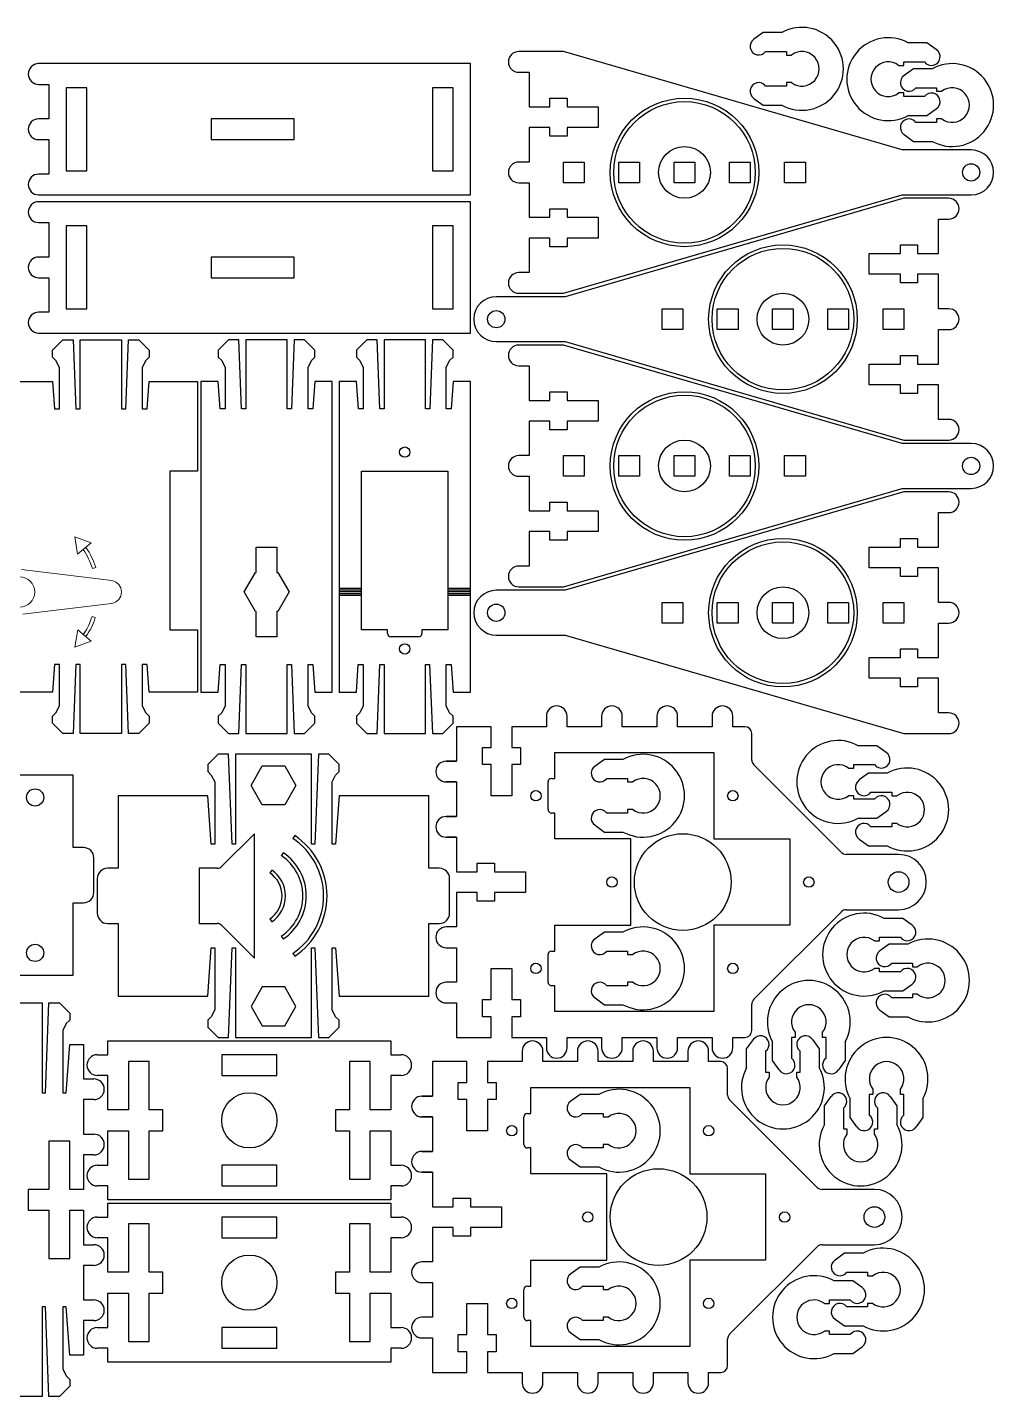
# Model space of a CAD drawing. Header units: millimetres. Extents: x 0 to 371, y 0 to 263.
# Drawn here: x 231.4 to 371.2, y 64.5 to 262.8 of the extents above; entities that cross this region are included whole.
import ezdxf

# ---------------------------------------------------------------- set-up
doc = ezdxf.new("R2010")
doc.units = ezdxf.units.MM
doc.header["$MEASUREMENT"] = 0
doc.layers.add('cut', color=1, linetype='Continuous', true_color=0xff0000)
doc.layers.add('etch', color=5, linetype='Continuous', true_color=0x0000ff)

msp = doc.modelspace()

# ---------------------------------------------------------------- linework, layer by layer
at = {"layer": 'cut'}
for p, q in [((337.9, 262), (336.55, 261.03)), ((340.6, 262), (337.9, 262)), ((361.6, 260.5), (358.9, 260.5)), ((362.95, 259.53), (361.6, 260.5)), ((304, 259.25), (302.5, 259.25)), ((338.25, 259.25), (341.25, 259.25)), ((341.25, 259.25), (341.25, 258.75)), ((341.25, 258.75), (342, 258.75)), ((358.25, 257.25), (358.25, 257.75)), ((358.25, 257.75), (361.25, 257.75)), ((234.5, 257.5), (233, 257.5)), ((295.5, 257.5), (234.5, 257.5)), ((295.5, 238.5), (295.5, 257.5)), ((302.5, 256.25), (304, 256.25)), ((304, 256.25), (304, 251.25)), ((357.5, 257.25), (358.25, 257.25)), ((359.65, 256.75), (358.3, 255.78)), ((362.35, 256.75), (359.65, 256.75)), ((233, 254.5), (234.5, 254.5)), ((234.5, 254.5), (234.5, 249.5)), ((240, 254), (237, 254)), ((237, 254), (237, 242)), ((240, 242), (240, 254)), ((293, 254), (290, 254)), ((290, 254), (290, 242)), ((293, 242), (293, 254)), ((341.25, 254.25), (338.25, 254.25)), ((342, 254.75), (341.25, 254.75)), ((341.25, 254.75), (341.25, 254.25)), ((360, 254), (363, 254)), ((363, 254), (363, 253.5)), ((307, 251.25), (307, 252.5)), ((307, 252.5), (309.5, 252.5)), ((309.5, 252.5), (309.5, 251.25)), ((336.55, 252.47), (337.9, 251.5)), ((358.25, 253.25), (357.5, 253.25)), ((358.25, 252.75), (358.25, 253.25)), ((361.25, 252.75), (358.25, 252.75)), ((363, 253.5), (363.75, 253.5)), ((304, 251.25), (307, 251.25)), ((309.5, 251.25), (314, 251.25)), ((314, 251.25), (314, 248.25)), ((337.9, 251.5), (340.6, 251.5)), ((358.9, 250), (361.6, 250)), ((361.6, 250), (362.95, 250.97)), ((234.5, 249.5), (233, 249.5)), ((258, 249.5), (258, 246.5)), ((270, 249.5), (258, 249.5)), ((270, 246.5), (270, 249.5)), ((307, 248.25), (304, 248.25)), ((304, 248.25), (304, 243.25)), ((307, 247), (307, 248.25)), ((314, 248.25), (309.5, 248.25)), ((309.5, 248.25), (309.5, 247)), ((363, 249), (360, 249)), ((363.75, 249.5), (363, 249.5)), ((363, 249.5), (363, 249)), ((233, 246.5), (234.5, 246.5)), ((234.5, 246.5), (234.5, 241.5)), ((258, 246.5), (270, 246.5)), ((309.5, 247), (307, 247)), ((358.3, 247.22), (359.65, 246.25)), ((359.65, 246.25), (362.35, 246.25)), ((237, 242), (240, 242)), ((290, 242), (293, 242)), ((304, 243.25), (302.5, 243.25)), ((234.5, 241.5), (233, 241.5)), ((302.5, 240.25), (304, 240.25)), ((304, 240.25), (304, 235.25)), ((233, 238.5), (234.5, 238.5)), ((234.5, 238.5), (295.5, 238.5)), ((364.75, 238), (363.25, 238)), ((234.5, 237.5), (233, 237.5)), ((295.5, 237.5), (234.5, 237.5)), ((295.5, 218.5), (295.5, 237.5)), ((307, 235.25), (307, 236.5)), ((307, 236.5), (309.5, 236.5)), ((309.5, 236.5), (309.5, 235.25)), ((233, 234.5), (234.5, 234.5)), ((234.5, 234.5), (234.5, 229.5)), ((240, 234), (237, 234)), ((237, 234), (237, 222)), ((240, 222), (240, 234)), ((293, 234), (290, 234)), ((290, 234), (290, 222)), ((293, 222), (293, 234)), ((304, 235.25), (307, 235.25)), ((309.5, 235.25), (314, 235.25)), ((314, 235.25), (314, 232.25)), ((363.25, 230), (363.25, 235)), ((363.25, 235), (364.75, 235)), ((307, 232.25), (304, 232.25)), ((304, 232.25), (304, 227.25)), ((307, 231), (307, 232.25)), ((314, 232.25), (309.5, 232.25)), ((309.5, 232.25), (309.5, 231)), ((309.5, 231), (307, 231)), ((353.25, 227), (353.25, 230)), ((353.25, 230), (357.75, 230)), ((357.75, 230), (357.75, 231.25)), ((357.75, 231.25), (360.25, 231.25)), ((360.25, 231.25), (360.25, 230)), ((360.25, 230), (363.25, 230)), ((234.5, 229.5), (233, 229.5)), ((270, 229.5), (258, 229.5)), ((258, 229.5), (258, 226.5)), ((270, 226.5), (270, 229.5)), ((233, 226.5), (234.5, 226.5)), ((234.5, 226.5), (234.5, 221.5)), ((258, 226.5), (270, 226.5)), ((304, 227.25), (302.5, 227.25)), ((357.75, 227), (353.25, 227)), ((357.75, 225.75), (357.75, 227)), ((363.25, 227), (360.25, 227)), ((360.25, 227), (360.25, 225.75)), ((363.25, 222), (363.25, 227)), ((302.5, 224.25), (304, 224.25)), ((360.25, 225.75), (357.75, 225.75)), ((234.5, 221.5), (233, 221.5)), ((237, 222), (240, 222)), ((290, 222), (293, 222)), ((364.75, 222), (363.25, 222)), ((233, 218.5), (234.5, 218.5)), ((234.5, 218.5), (295.5, 218.5)), ((363.25, 214), (363.25, 219)), ((363.25, 219), (364.75, 219)), ((235, 216), (236.5, 217.5)), ((236.5, 217.5), (238, 217.5)), ((238, 217.5), (238.38, 207.5)), ((239, 207.5), (239, 217.5)), ((239, 217.5), (245, 217.5)), ((245, 217.5), (245, 207.5)), ((245.61, 207.5), (246, 217.5)), ((246, 217.5), (247.5, 217.5)), ((247.5, 217.5), (249, 216)), ((260.5, 217.5), (259, 216)), ((262, 217.5), (260.5, 217.5)), ((262.39, 207.5), (262, 217.5)), ((269, 217.5), (263, 217.5)), ((263, 217.5), (263, 207.5)), ((269, 207.5), (269, 217.5)), ((270, 217.5), (269.62, 207.5)), ((271.5, 217.5), (270, 217.5)), ((273, 216), (271.5, 217.5)), ((280.5, 217.5), (279, 216)), ((282, 217.5), (280.5, 217.5)), ((282.39, 207.5), (282, 217.5)), ((289, 217.5), (283, 217.5)), ((283, 217.5), (283, 207.5)), ((289, 207.5), (289, 217.5)), ((290, 217.5), (289.62, 207.5)), ((291.5, 217.5), (290, 217.5)), ((293, 216), (291.5, 217.5)), ((304, 216.75), (302.5, 216.75)), ((235, 215), (235, 216)), ((235.5, 214.5), (235, 215)), ((236, 213.5), (235.5, 214.5)), ((248.5, 214.5), (248, 213.5)), ((249, 215), (248.5, 214.5)), ((249, 216), (249, 215)), ((259, 216), (259, 215)), ((259, 215), (259.5, 214.5)), ((259.5, 214.5), (260, 213.5)), ((272, 213.5), (272.5, 214.5)), ((272.5, 214.5), (273, 215)), ((273, 215), (273, 216)), ((279, 216), (279, 215)), ((279, 215), (279.5, 214.5)), ((279.5, 214.5), (280, 213.5)), ((292, 213.5), (292.5, 214.5)), ((292.5, 214.5), (293, 215)), ((293, 215), (293, 216)), ((357.75, 214), (357.75, 215.25)), ((357.75, 215.25), (360.25, 215.25)), ((360.25, 215.25), (360.25, 214)), ((236, 207.5), (236, 213.5)), ((248, 213.5), (248, 207.5)), ((260, 213.5), (260, 207.5)), ((272, 207.5), (272, 213.5)), ((280, 213.5), (280, 207.5)), ((292, 207.5), (292, 213.5)), ((302.5, 213.75), (304, 213.75)), ((304, 213.75), (304, 208.75)), ((353.25, 211), (353.25, 214)), ((353.25, 214), (357.75, 214)), ((360.25, 214), (363.25, 214)), ((223, 211.5), (232.5, 211.5)), ((232.5, 211.5), (233, 211.5)), ((233, 211.5), (235, 211.5)), ((235, 211.5), (235.28, 207.5)), ((248.71, 207.5), (249, 211.5)), ((249, 211.5), (251, 211.5)), ((251, 211.5), (251.5, 211.5)), ((251.5, 211.5), (254, 211.5)), ((257, 211.5), (256.5, 211.5)), ((256.5, 211.5), (256.5, 210.5)), ((256.5, 210.5), (256.5, 205.5)), ((259, 211.5), (257, 211.5)), ((259.29, 207.5), (259, 211.5)), ((273, 211.5), (272.72, 207.5)), ((275, 211.5), (273, 211.5)), ((275.5, 211.5), (275, 211.5)), ((275.5, 210.5), (275.5, 211.5)), ((275.5, 205.5), (275.5, 210.5)), ((277, 211.5), (276.5, 211.5)), ((276.5, 211.5), (276.5, 210.5)), ((276.5, 210.5), (276.5, 205.5)), ((279, 211.5), (277, 211.5)), ((279.29, 207.5), (279, 211.5)), ((293, 211.5), (292.72, 207.5)), ((295, 211.5), (293, 211.5)), ((295.5, 211.5), (295, 211.5)), ((295.5, 210.5), (295.5, 211.5)), ((295.5, 205.5), (295.5, 210.5)), ((357.75, 211), (353.25, 211)), ((357.75, 209.75), (357.75, 211)), ((363.25, 211), (360.25, 211)), ((360.25, 211), (360.25, 209.75)), ((363.25, 206), (363.25, 211)), ((304, 208.75), (307, 208.75)), ((307, 208.75), (307, 210)), ((307, 210), (309.5, 210)), ((309.5, 210), (309.5, 208.75)), ((309.5, 208.75), (314, 208.75)), ((314, 208.75), (314, 205.75)), ((360.25, 209.75), (357.75, 209.75)), ((235.28, 207.5), (236, 207.5)), ((238.38, 207.5), (239, 207.5)), ((245, 207.5), (245.61, 207.5)), ((248, 207.5), (248.71, 207.5)), ((260, 207.5), (259.29, 207.5)), ((263, 207.5), (262.39, 207.5)), ((269.62, 207.5), (269, 207.5)), ((272.72, 207.5), (272, 207.5)), ((280, 207.5), (279.29, 207.5)), ((283, 207.5), (282.39, 207.5)), ((289.62, 207.5), (289, 207.5)), ((292.72, 207.5), (292, 207.5)), ((256.5, 205.5), (256.5, 168.5)), ((275.5, 168.5), (275.5, 205.5)), ((276.5, 205.5), (276.5, 168.5)), ((295.5, 168.5), (295.5, 205.5)), ((307, 205.75), (304, 205.75)), ((304, 205.75), (304, 200.75)), ((307, 204.5), (307, 205.75)), ((309.5, 204.5), (307, 204.5)), ((314, 205.75), (309.5, 205.75)), ((309.5, 205.75), (309.5, 204.5)), ((364.75, 206), (363.25, 206)), ((363.25, 203), (364.75, 203)), ((304, 200.75), (302.5, 200.75)), ((279.75, 175.5), (279.75, 198.5)), ((279.75, 198.5), (292.25, 198.5)), ((292.25, 198.5), (292.25, 175.5)), ((302.5, 197.75), (304, 197.75)), ((304, 197.75), (304, 192.75)), ((364.75, 195.5), (363.25, 195.5)), ((304, 192.75), (307, 192.75)), ((307, 192.75), (307, 194)), ((307, 194), (309.5, 194)), ((309.5, 194), (309.5, 192.75)), ((309.5, 192.75), (314, 192.75)), ((314, 192.75), (314, 189.75)), ((363.25, 187.5), (363.25, 192.5)), ((363.25, 192.5), (364.75, 192.5)), ((307, 189.75), (304, 189.75)), ((304, 189.75), (304, 184.75)), ((307, 188.5), (307, 189.75)), ((309.5, 188.5), (307, 188.5)), ((314, 189.75), (309.5, 189.75)), ((309.5, 189.75), (309.5, 188.5)), ((357.75, 187.5), (357.75, 188.75)), ((357.75, 188.75), (360.25, 188.75)), ((360.25, 188.75), (360.25, 187.5)), ((264.5, 183.81), (264.5, 187.5)), ((264.5, 187.5), (267.5, 187.5)), ((267.5, 187.5), (267.5, 183.81)), ((353.25, 184.5), (353.25, 187.5)), ((353.25, 187.5), (357.75, 187.5)), ((360.25, 187.5), (363.25, 187.5)), ((304, 184.75), (302.5, 184.75)), ((357.75, 184.5), (353.25, 184.5)), ((357.75, 183.25), (357.75, 184.5)), ((363.25, 184.5), (360.25, 184.5)), ((360.25, 184.5), (360.25, 183.25)), ((363.25, 179.5), (363.25, 184.5)), ((262.75, 181), (264.38, 183.81)), ((264.38, 183.81), (264.5, 183.81)), ((267.5, 183.81), (267.62, 183.81)), ((267.62, 183.81), (269.25, 181)), ((360.25, 183.25), (357.75, 183.25)), ((264.38, 178.19), (262.75, 181)), ((269.25, 181), (267.62, 178.19)), ((302.5, 181.75), (304, 181.75)), ((364.75, 179.5), (363.25, 179.5)), ((264.5, 178.19), (264.38, 178.19)), ((264.5, 174.5), (264.5, 178.19)), ((267.62, 178.19), (267.5, 178.19)), ((267.5, 178.19), (267.5, 174.5)), ((363.25, 171.5), (363.25, 176.5)), ((363.25, 176.5), (364.75, 176.5)), ((252, 175.5), (256, 175.5)), ((256, 175.5), (256, 166.5)), ((267.5, 174.5), (264.5, 174.5)), ((283.5, 175.5), (279.75, 175.5)), ((283.5, 175), (283.5, 175.5)), ((288, 174.5), (284, 174.5)), ((288.5, 175.5), (288.5, 175)), ((292.25, 175.5), (288.5, 175.5)), ((357.75, 171.5), (357.75, 172.75)), ((357.75, 172.75), (360.25, 172.75)), ((360.25, 172.75), (360.25, 171.5)), ((235.28, 170.5), (235, 166.5)), ((236, 170.5), (235.28, 170.5)), ((236, 164.5), (236, 170.5)), ((238.38, 170.5), (238, 160.5)), ((239, 170.5), (238.38, 170.5)), ((239, 160.5), (239, 170.5)), ((245.61, 170.5), (245, 170.5)), ((245, 170.5), (245, 160.5)), ((246, 160.5), (245.61, 170.5)), ((248.71, 170.5), (248, 170.5)), ((248, 170.5), (248, 164.5)), ((249, 166.5), (248.71, 170.5)), ((259, 166.5), (259.28, 170.5)), ((259.28, 170.5), (260, 170.5)), ((260, 170.5), (260, 164.5)), ((262, 160.5), (262.38, 170.5)), ((262.38, 170.5), (263, 170.5)), ((263, 170.5), (263, 160.5)), ((269, 160.5), (269, 170.5)), ((269, 170.5), (269.61, 170.5)), ((269.61, 170.5), (270, 160.5)), ((272, 164.5), (272, 170.5)), ((272, 170.5), (272.71, 170.5)), ((272.71, 170.5), (273, 166.5)), ((279, 166.5), (279.28, 170.5)), ((279.28, 170.5), (280, 170.5)), ((280, 170.5), (280, 164.5)), ((282, 160.5), (282.38, 170.5)), ((282.38, 170.5), (283, 170.5)), ((283, 170.5), (283, 160.5)), ((289, 160.5), (289, 170.5)), ((289, 170.5), (289.61, 170.5)), ((289.61, 170.5), (290, 160.5)), ((292, 164.5), (292, 170.5)), ((292, 170.5), (292.71, 170.5)), ((292.71, 170.5), (293, 166.5)), ((353.25, 168.5), (353.25, 171.5)), ((353.25, 171.5), (357.75, 171.5)), ((360.25, 171.5), (363.25, 171.5)), ((256.5, 168.5), (256.5, 166.5)), ((275.5, 166.5), (275.5, 168.5)), ((276.5, 168.5), (276.5, 166.5)), ((295.5, 166.5), (295.5, 168.5)), ((357.75, 168.5), (353.25, 168.5)), ((357.75, 167.25), (357.75, 168.5)), ((360.25, 167.25), (357.75, 167.25)), ((363.25, 168.5), (360.25, 168.5)), ((360.25, 168.5), (360.25, 167.25)), ((363.25, 163.5), (363.25, 168.5)), ((232.5, 166.5), (223, 166.5)), ((233, 166.5), (232.5, 166.5)), ((235, 166.5), (233, 166.5)), ((251, 166.5), (249, 166.5)), ((251.5, 166.5), (251, 166.5)), ((254, 166.5), (251.5, 166.5)), ((256, 166.5), (254, 166.5)), ((256.5, 166.5), (257, 166.5)), ((257, 166.5), (259, 166.5)), ((273, 166.5), (275, 166.5)), ((275, 166.5), (275.5, 166.5)), ((276.5, 166.5), (277, 166.5)), ((277, 166.5), (279, 166.5)), ((293, 166.5), (295, 166.5)), ((295, 166.5), (295.5, 166.5)), ((235, 163), (235.5, 163.5)), ((235, 162), (235, 163)), ((235.5, 163.5), (236, 164.5)), ((248, 164.5), (248.5, 163.5)), ((248.5, 163.5), (249, 163)), ((249, 163), (249, 162)), ((259.5, 163.5), (259, 163)), ((259, 163), (259, 162)), ((260, 164.5), (259.5, 163.5)), ((272.5, 163.5), (272, 164.5)), ((273, 163), (272.5, 163.5)), ((273, 162), (273, 163)), ((279.5, 163.5), (279, 163)), ((279, 163), (279, 162)), ((280, 164.5), (279.5, 163.5)), ((292.5, 163.5), (292, 164.5)), ((293, 163), (292.5, 163.5)), ((293, 162), (293, 163)), ((306.5, 163), (306.5, 161.5)), ((309.5, 161.5), (309.5, 163)), ((314.5, 163), (314.5, 161.5)), ((317.5, 161.5), (317.5, 163)), ((322.5, 163), (322.5, 161.5)), ((325.5, 161.5), (325.5, 163)), ((330.5, 163), (330.5, 161.5)), ((333.5, 161.5), (333.5, 163)), ((364.75, 163.5), (363.25, 163.5)), ((236.5, 160.5), (235, 162)), ((249, 162), (247.5, 160.5)), ((259, 162), (260.5, 160.5)), ((271.5, 160.5), (273, 162)), ((279, 162), (280.5, 160.5)), ((291.5, 160.5), (293, 162)), ((298.5, 161.5), (293.5, 161.5)), ((293.5, 161.5), (293.5, 157.75)), ((298.5, 158.5), (298.5, 161.5)), ((306.5, 161.5), (301.5, 161.5)), ((301.5, 161.5), (301.5, 158.5)), ((314.5, 161.5), (309.5, 161.5)), ((322.5, 161.5), (317.5, 161.5)), ((330.5, 161.5), (325.5, 161.5)), ((335.25, 161.5), (333.5, 161.5)), ((238, 160.5), (236.5, 160.5)), ((245, 160.5), (239, 160.5)), ((247.5, 160.5), (246, 160.5)), ((260.5, 160.5), (262, 160.5)), ((263, 160.5), (269, 160.5)), ((270, 160.5), (271.5, 160.5)), ((280.5, 160.5), (282, 160.5)), ((283, 160.5), (289, 160.5)), ((290, 160.5), (291.5, 160.5)), ((336.25, 159.5), (336.25, 160.5)), ((336.25, 157.75), (336.25, 159.5)), ((354.35, 158.75), (351.65, 158.75)), ((355.7, 157.78), (354.35, 158.75)), ((363.25, 160.5), (364.75, 160.5)), ((259, 157.5), (257.5, 156)), ((260.5, 157.5), (259, 157.5)), ((261, 144.5), (260.5, 157.5)), ((272.5, 157.5), (261.5, 157.5)), ((261.5, 157.5), (261.5, 144.5)), ((272.5, 144.5), (272.5, 157.5)), ((273.5, 157.5), (273, 144.5)), ((275, 157.5), (273.5, 157.5)), ((276.5, 156), (275, 157.5)), ((293.5, 157.75), (293.5, 156.5)), ((297.25, 156), (297.25, 158.5)), ((297.25, 158.5), (298.5, 158.5)), ((301.5, 158.5), (302.75, 158.5)), ((302.75, 158.5), (302.75, 156)), ((307.75, 154), (307.75, 157.75)), ((307.75, 157.75), (330.75, 157.75)), ((314.9, 156.75), (313.55, 155.78)), ((317.6, 156.75), (314.9, 156.75)), ((330.75, 157.75), (330.75, 145.25)), ((336.25, 156.66), (336.25, 157.75)), ((257.5, 156), (257.5, 155)), ((257.5, 155), (258, 154.5)), ((263.75, 153), (265.38, 155.81)), ((265.38, 155.81), (268.62, 155.81)), ((268.62, 155.81), (270.25, 153)), ((276, 154.5), (276.5, 155)), ((276.5, 155), (276.5, 156)), ((293.5, 156.5), (292, 156.5)), ((292, 156.5), (293.5, 156.5)), ((293.5, 156.5), (292, 156.5)), ((292, 156.5), (293.5, 156.5)), ((293.5, 156.5), (292, 156.5)), ((298.5, 156), (297.25, 156)), ((298.5, 151.5), (298.5, 156)), ((302.75, 156), (301.5, 156)), ((301.5, 156), (301.5, 151.5)), ((349.21, 143.29), (336.54, 155.96)), ((350.25, 155.5), (351, 155.5)), ((351, 155.5), (351, 156)), ((351, 156), (354, 156)), ((353.15, 154.75), (351.8, 153.78)), ((355.85, 154.75), (353.15, 154.75)), ((238, 154.5), (228, 154.5)), ((238, 144), (238, 154.5)), ((258, 154.5), (258.5, 153.5)), ((258.5, 153.5), (258.5, 144.5)), ((265.38, 150.19), (263.75, 153)), ((270.25, 153), (268.62, 150.19)), ((275.5, 153.5), (276, 154.5)), ((275.5, 144.5), (275.5, 153.5)), ((292, 153.5), (293.5, 153.5)), ((293.5, 153.5), (292, 153.5)), ((292, 153.5), (293.5, 153.5)), ((293.5, 153.5), (292, 153.5)), ((292, 153.5), (293.5, 153.5)), ((293.5, 153.5), (293.5, 148.5)), ((306.75, 149.5), (306.75, 153.5)), ((307.25, 154), (307.75, 154)), ((315.25, 154), (318.25, 154)), ((318.25, 154), (318.25, 153.5)), ((318.25, 153.5), (319, 153.5)), ((255.5, 151.5), (244.5, 151.5)), ((244.5, 151.5), (244.5, 141)), ((257.5, 151.5), (255.5, 151.5)), ((258, 144.5), (257.5, 151.5)), ((276.5, 151.5), (276, 144.5)), ((278.5, 151.5), (276.5, 151.5)), ((289.5, 151.5), (278.5, 151.5)), ((289.5, 141), (289.5, 151.5)), ((301.5, 151.5), (298.5, 151.5)), ((351, 151.5), (350.25, 151.5)), ((351, 151), (351, 151.5)), ((354, 151), (351, 151)), ((353.5, 152), (356.5, 152)), ((356.5, 152), (356.5, 151.5)), ((356.5, 151.5), (357.25, 151.5)), ((268.62, 150.19), (265.38, 150.19)), ((307.75, 149), (307.25, 149)), ((307.75, 145.25), (307.75, 149)), ((318.25, 149), (315.25, 149)), ((319, 149.5), (318.25, 149.5)), ((318.25, 149.5), (318.25, 149)), ((354.35, 148.25), (355.7, 149.22)), ((293.5, 148.5), (292, 148.5)), ((292, 148.5), (293.5, 148.5)), ((293.5, 148.5), (292, 148.5)), ((292, 148.5), (293.5, 148.5)), ((293.5, 148.5), (292, 148.5)), ((313.55, 147.22), (314.9, 146.25)), ((351.65, 148.25), (354.35, 148.25)), ((356.5, 147), (353.5, 147)), ((357.25, 147.5), (356.5, 147.5)), ((356.5, 147.5), (356.5, 147)), ((292, 145.5), (293.5, 145.5)), ((293.5, 145.5), (292, 145.5)), ((292, 145.5), (293.5, 145.5)), ((293.5, 145.5), (293.5, 140.5)), ((318.75, 145.25), (307.75, 145.25)), ((314.9, 146.25), (317.6, 146.25)), ((318.75, 132.75), (318.75, 145.25)), ((330.75, 145.25), (336.25, 145.25)), ((336.25, 145.25), (341.75, 145.25)), ((341.75, 145.25), (341.75, 141)), ((351.8, 145.22), (353.15, 144.25)), ((239.5, 144), (238, 144)), ((258.5, 144.5), (258, 144.5)), ((261.5, 144.5), (261, 144.5)), ((273, 144.5), (272.5, 144.5)), ((276, 144.5), (275.5, 144.5)), ((357.5, 143), (349.91, 143)), ((353.15, 144.25), (355.85, 144.25)), ((241, 137.5), (241, 142.5)), ((244.5, 141), (243, 141)), ((291, 141), (289.5, 141)), ((296.5, 140.5), (296.5, 141.75)), ((296.5, 141.75), (299, 141.75)), ((299, 141.75), (299, 140.5)), ((341.75, 141), (341.75, 137)), ((241.5, 139.5), (241.5, 134.5)), ((292.5, 134.5), (292.5, 139.5)), ((293.5, 140.5), (296.5, 140.5)), ((299, 140.5), (303.5, 140.5)), ((303.5, 140.5), (303.5, 137.5)), ((296.5, 137.5), (293.5, 137.5)), ((293.5, 137.5), (293.5, 132.5)), ((296.5, 136.25), (296.5, 137.5)), ((303.5, 137.5), (299, 137.5)), ((299, 137.5), (299, 136.25)), ((341.75, 137), (341.75, 132.75)), ((238, 125.5), (238, 136)), ((238, 136), (239.5, 136)), ((299, 136.25), (296.5, 136.25)), ((349.91, 135), (357.5, 135)), ((243, 133), (244.5, 133)), ((244.5, 133), (244.5, 132)), ((289.5, 132), (289.5, 133)), ((289.5, 133), (291, 133)), ((336.54, 122.04), (349.21, 134.71)), ((358.1, 133.75), (355.4, 133.75)), ((359.45, 132.78), (358.1, 133.75)), ((244.5, 132), (244.5, 122.5)), ((289.5, 122.5), (289.5, 132)), ((293.5, 132.5), (292, 132.5)), ((307.75, 129), (307.75, 132.75)), ((307.75, 132.75), (318.75, 132.75)), ((314.9, 131.75), (313.55, 130.78)), ((317.6, 131.75), (314.9, 131.75)), ((336.25, 132.75), (330.75, 132.75)), ((330.75, 132.75), (330.75, 120.25)), ((341.75, 132.75), (336.25, 132.75)), ((354.75, 130.5), (354.75, 131)), ((354.75, 131), (357.75, 131)), ((257.5, 122.5), (258, 129.5)), ((258, 129.5), (258.5, 129.5)), ((258.5, 129.5), (258.5, 120.5)), ((260.5, 116.5), (261, 129.5)), ((261, 129.5), (261.5, 129.5)), ((261.5, 129.5), (261.5, 116.5)), ((272.5, 116.5), (272.5, 129.5)), ((272.5, 129.5), (273, 129.5)), ((273, 129.5), (273.5, 116.5)), ((275.5, 120.5), (275.5, 129.5)), ((275.5, 129.5), (276, 129.5)), ((276, 129.5), (276.5, 122.5)), ((292, 129.5), (293.5, 129.5)), ((293.5, 129.5), (293.5, 124.5)), ((307.25, 129), (307.75, 129)), ((315.25, 129), (318.25, 129)), ((318.25, 129), (318.25, 128.5)), ((354, 130.5), (354.75, 130.5)), ((356.15, 130), (354.8, 129.03)), ((358.85, 130), (356.15, 130)), ((306.75, 124.5), (306.75, 128.5)), ((318.25, 128.5), (319, 128.5)), ((356.5, 127.25), (359.5, 127.25)), ((359.5, 127.25), (359.5, 126.75)), ((228, 125.5), (238, 125.5)), ((298.5, 122), (298.5, 126.5)), ((298.5, 126.5), (301.5, 126.5)), ((301.5, 126.5), (301.5, 122)), ((354.75, 126.5), (354, 126.5)), ((354.75, 126), (354.75, 126.5)), ((357.75, 126), (354.75, 126)), ((359.5, 126.75), (360.25, 126.75)), ((265.38, 123.81), (263.75, 121)), ((268.62, 123.81), (265.38, 123.81)), ((270.25, 121), (268.62, 123.81)), ((293.5, 124.5), (292, 124.5)), ((307.75, 124), (307.25, 124)), ((307.75, 120.25), (307.75, 124)), ((318.25, 124), (315.25, 124)), ((319, 124.5), (318.25, 124.5)), ((318.25, 124.5), (318.25, 124)), ((355.4, 123.25), (358.1, 123.25)), ((358.1, 123.25), (359.45, 124.22)), ((222.5, 121.5), (233.5, 121.5)), ((233.5, 121.5), (233.5, 108.5)), ((234, 108.5), (234.5, 121.5)), ((234.5, 121.5), (236, 121.5)), ((236, 121.5), (237.5, 120)), ((244.5, 122.5), (255.5, 122.5)), ((255.5, 122.5), (257.5, 122.5)), ((263.75, 121), (265.38, 118.19)), ((268.62, 118.19), (270.25, 121)), ((276.5, 122.5), (278.5, 122.5)), ((278.5, 122.5), (289.5, 122.5)), ((292, 121.5), (293.5, 121.5)), ((293.5, 121.5), (293.5, 120.25)), ((297.25, 119.5), (297.25, 122)), ((297.25, 122), (298.5, 122)), ((301.5, 122), (302.75, 122)), ((302.75, 122), (302.75, 119.5)), ((313.55, 122.22), (314.9, 121.25)), ((314.9, 121.25), (317.6, 121.25)), ((336.25, 120.25), (336.25, 121.34)), ((359.5, 122.25), (356.5, 122.25)), ((360.25, 122.75), (359.5, 122.75)), ((359.5, 122.75), (359.5, 122.25)), ((237.5, 119), (237, 118.5)), ((237.5, 120), (237.5, 119)), ((258, 119.5), (257.5, 119)), ((257.5, 119), (257.5, 118)), ((258.5, 120.5), (258, 119.5)), ((276, 119.5), (275.5, 120.5)), ((276.5, 119), (276, 119.5)), ((276.5, 118), (276.5, 119)), ((293.5, 120.25), (293.5, 116.5)), ((298.5, 119.5), (297.25, 119.5)), ((298.5, 116.5), (298.5, 119.5)), ((302.75, 119.5), (301.5, 119.5)), ((301.5, 119.5), (301.5, 116.5)), ((330.75, 120.25), (307.75, 120.25)), ((336.25, 118.5), (336.25, 120.25)), ((354.8, 120.47), (356.15, 119.5)), ((356.15, 119.5), (358.85, 119.5)), ((237, 118.5), (236.5, 117.5)), ((236.5, 117.5), (236.5, 108.5)), ((257.5, 118), (259, 116.5)), ((265.38, 118.19), (268.62, 118.19)), ((275, 116.5), (276.5, 118)), ((336.25, 117.5), (336.25, 118.5)), ((342.5, 117.25), (342.5, 116.5)), ((346.5, 116.5), (346.5, 117.25)), ((237, 108.5), (237.5, 115.5)), ((237.5, 115.5), (239.5, 115.5)), ((239.5, 115.5), (239.5, 110.5)), ((243, 114), (243, 116)), ((243, 116), (284, 116)), ((259, 116.5), (260.5, 116.5)), ((261.5, 116.5), (272.5, 116.5)), ((273.5, 116.5), (275, 116.5)), ((284, 116), (284, 114)), ((293.5, 116.5), (298.5, 116.5)), ((301.5, 116.5), (306.5, 116.5)), ((306.5, 116.5), (306.5, 115)), ((309.5, 115), (309.5, 116.5)), ((309.5, 116.5), (314.5, 116.5)), ((314.5, 116.5), (314.5, 115)), ((317.5, 115), (317.5, 116.5)), ((317.5, 116.5), (322.5, 116.5)), ((322.5, 116.5), (322.5, 115)), ((325.5, 115), (325.5, 116.5)), ((325.5, 116.5), (330.5, 116.5)), ((330.5, 116.5), (330.5, 115)), ((333.5, 115), (333.5, 116.5)), ((333.5, 116.5), (335.25, 116.5)), ((335.5, 114.85), (336.47, 116.2)), ((339.25, 113.15), (339.25, 115.85)), ((342.5, 116.5), (342, 116.5)), ((342, 116.5), (342, 113.5)), ((345.03, 116.2), (346, 114.85)), ((347, 116.5), (346.5, 116.5)), ((347, 113.5), (347, 116.5)), ((349.75, 115.85), (349.75, 113.15)), ((241.5, 114), (243, 114)), ((267.5, 114), (259.5, 114)), ((259.5, 114), (259.5, 111)), ((267.5, 111), (267.5, 114)), ((284, 114), (285.5, 114)), ((303, 114.5), (303, 113)), ((306, 113), (306, 114.5)), ((311, 114.5), (311, 113)), ((314, 113), (314, 114.5)), ((319, 114.5), (319, 113)), ((322, 113), (322, 114.5)), ((327, 114.5), (327, 113)), ((330, 113), (330, 114.5)), ((335.5, 112.15), (335.5, 114.85)), ((338.25, 114.5), (338.25, 111.5)), ((340.22, 111.8), (339.25, 113.15)), ((343.25, 111.5), (343.25, 114.5)), ((346, 114.85), (346, 112.15)), ((349.75, 113.15), (348.78, 111.8)), ((249, 113), (246, 113)), ((246, 113), (246, 106)), ((249, 106), (249, 113)), ((281, 113), (278, 113)), ((278, 113), (278, 106)), ((281, 106), (281, 113)), ((295, 113), (290, 113)), ((290, 113), (290, 109.25)), ((295, 110), (295, 113)), ((303, 113), (298, 113)), ((298, 113), (298, 110)), ((311, 113), (306, 113)), ((319, 113), (314, 113)), ((327, 113), (322, 113)), ((331.75, 113), (330, 113)), ((332.75, 111), (332.75, 112)), ((338.25, 111.5), (338.75, 111.5)), ((338.75, 111.5), (338.75, 110.75)), ((342.75, 110.75), (342.75, 111.5)), ((342.75, 111.5), (343.25, 111.5)), ((239.5, 110.5), (241, 110.5)), ((243, 111), (241.5, 111)), ((243, 106), (243, 111)), ((259.5, 111), (267.5, 111)), ((285.5, 111), (284, 111)), ((284, 111), (284, 106)), ((290, 109.25), (290, 108)), ((293.75, 107.5), (293.75, 110)), ((293.75, 110), (295, 110)), ((298, 110), (299.25, 110)), ((299.25, 110), (299.25, 107.5)), ((304.25, 105.5), (304.25, 109.25)), ((304.25, 109.25), (327.25, 109.25)), ((327.25, 109.25), (327.25, 96.75)), ((332.75, 109.25), (332.75, 111)), ((332.75, 108.16), (332.75, 109.25)), ((233.5, 108.5), (234, 108.5)), ((236.5, 108.5), (237, 108.5)), ((241, 107.5), (239.5, 107.5)), ((239.5, 107.5), (239.5, 102.5)), ((290, 108), (288.5, 108)), ((288.5, 108), (290, 108)), ((290, 108), (288.5, 108)), ((288.5, 108), (290, 108)), ((290, 108), (288.5, 108)), ((295, 107.5), (293.75, 107.5)), ((295, 103), (295, 107.5)), ((299.25, 107.5), (298, 107.5)), ((298, 107.5), (298, 103)), ((311.4, 108.25), (310.05, 107.28)), ((314.1, 108.25), (311.4, 108.25)), ((345.71, 94.79), (333.04, 107.46)), ((346.75, 106.6), (347.72, 107.95)), ((350.5, 104.9), (350.5, 107.6)), ((353.75, 108.25), (353.25, 108.25)), ((353.25, 108.25), (353.25, 105.25)), ((353.75, 109), (353.75, 108.25)), ((356.28, 107.95), (357.25, 106.6)), ((357.75, 108.25), (357.75, 109)), ((358.25, 108.25), (357.75, 108.25)), ((358.25, 105.25), (358.25, 108.25)), ((361, 107.6), (361, 104.9)), ((246, 106), (243, 106)), ((251, 106), (249, 106)), ((251, 103), (251, 106)), ((278, 106), (276, 106)), ((276, 106), (276, 103)), ((284, 106), (281, 106)), ((284, 106), (284, 106)), ((303.75, 105.5), (304.25, 105.5)), ((311.75, 105.5), (314.75, 105.5)), ((314.75, 105.5), (314.75, 105)), ((346.75, 103.9), (346.75, 106.6)), ((349.5, 106.25), (349.5, 103.25)), ((354.5, 103.25), (354.5, 106.25)), ((357.25, 106.6), (357.25, 103.9)), ((288.5, 105), (290, 105)), ((290, 105), (288.5, 105)), ((288.5, 105), (290, 105)), ((290, 105), (288.5, 105)), ((288.5, 105), (290, 105)), ((290, 105), (290, 100)), ((303.25, 101), (303.25, 105)), ((314.75, 105), (315.5, 105)), ((349.5, 103.25), (350, 103.25)), ((350, 103.25), (350, 102.5)), ((351.47, 103.55), (350.5, 104.9)), ((354, 102.5), (354, 103.25)), ((354, 103.25), (354.5, 103.25)), ((361, 104.9), (360.03, 103.55)), ((237.5, 101.5), (234.5, 101.5)), ((234.5, 101.5), (234.5, 94.5)), ((237.5, 94.5), (237.5, 101.5)), ((239.5, 102.5), (241, 102.5)), ((243, 98), (243, 103)), ((243, 103), (246, 103)), ((246, 103), (246, 96)), ((249, 96), (249, 103)), ((249, 103), (251, 103)), ((276, 103), (278, 103)), ((278, 103), (278, 96)), ((281, 96), (281, 103)), ((281, 103), (284, 103)), ((284, 103), (284, 98)), ((298, 103), (295, 103)), ((241, 99.5), (239.5, 99.5)), ((239.5, 99.5), (239.5, 94.5)), ((290, 100), (288.5, 100)), ((288.5, 100), (290, 100)), ((290, 100), (288.5, 100)), ((288.5, 100), (290, 100)), ((290, 100), (288.5, 100)), ((304.25, 100.5), (303.75, 100.5)), ((304.25, 96.75), (304.25, 100.5)), ((314.75, 100.5), (311.75, 100.5)), ((315.5, 101), (314.75, 101)), ((314.75, 101), (314.75, 100.5)), ((241.5, 98), (243, 98)), ((267.5, 98), (259.5, 98)), ((259.5, 98), (259.5, 95)), ((267.5, 95), (267.5, 98)), ((284, 98), (285.5, 98)), ((310.05, 98.72), (311.4, 97.75)), ((311.4, 97.75), (314.1, 97.75)), ((246, 96), (249, 96)), ((278, 96), (281, 96)), ((288.5, 97), (290, 97)), ((290, 97), (288.5, 97)), ((288.5, 97), (290, 97)), ((290, 97), (290, 92)), ((315.25, 96.75), (304.25, 96.75)), ((315.25, 84.25), (315.25, 96.75)), ((327.25, 96.75), (332.75, 96.75)), ((332.75, 96.75), (338.25, 96.75)), ((338.25, 96.75), (338.25, 92.5)), ((234.5, 94.5), (231.5, 94.5)), ((231.5, 94.5), (231.5, 91.5)), ((239.5, 94.5), (237.5, 94.5)), ((243, 95), (241.5, 95)), ((243, 93), (243, 95)), ((259.5, 95), (267.5, 95)), ((284, 95), (284, 93)), ((285.5, 95), (284, 95)), ((293, 92), (293, 93.25)), ((293, 93.25), (295.5, 93.25)), ((295.5, 93.25), (295.5, 92)), ((354, 94.5), (346.41, 94.5)), ((231.5, 91.5), (234.5, 91.5)), ((234.5, 91.5), (234.5, 84.5)), ((237.5, 84.5), (237.5, 91.5)), ((237.5, 91.5), (239.5, 91.5)), ((239.5, 91.5), (239.5, 86.5)), ((249, 93), (243, 93)), ((243, 90.5), (243, 92.5)), ((243, 92.5), (249, 92.5)), ((278, 93), (249, 93)), ((249, 92.5), (278, 92.5)), ((284, 93), (278, 93)), ((278, 92.5), (284, 92.5)), ((284, 92.5), (284, 90.5)), ((290, 92), (293, 92)), ((295.5, 92), (300, 92)), ((300, 92), (300, 89)), ((338.25, 92.5), (338.25, 88.5)), ((241.5, 90.5), (243, 90.5)), ((249, 89.5), (246, 89.5)), ((246, 89.5), (246, 82.5)), ((249, 82.5), (249, 89.5)), ((259.5, 90.5), (259.5, 87.5)), ((267.5, 90.5), (259.5, 90.5)), ((267.5, 87.5), (267.5, 90.5)), ((281, 89.5), (278, 89.5)), ((278, 89.5), (278, 82.5)), ((281, 82.5), (281, 89.5)), ((284, 90.5), (285.5, 90.5)), ((243, 87.5), (241.5, 87.5)), ((243, 82.5), (243, 87.5)), ((259.5, 87.5), (267.5, 87.5)), ((285.5, 87.5), (284, 87.5)), ((284, 87.5), (284, 82.5)), ((293, 89), (290, 89)), ((290, 89), (290, 84)), ((293, 87.75), (293, 89)), ((295.5, 87.75), (293, 87.75)), ((300, 89), (295.5, 89)), ((295.5, 89), (295.5, 87.75)), ((338.25, 88.5), (338.25, 84.25)), ((239.5, 86.5), (241, 86.5)), ((333.04, 73.54), (345.71, 86.21)), ((346.41, 86.5), (354, 86.5)), ((349.65, 85.25), (348.3, 84.28)), ((352.35, 85.25), (349.65, 85.25)), ((234.5, 84.5), (237.5, 84.5)), ((241, 83.5), (239.5, 83.5)), ((239.5, 83.5), (239.5, 78.5)), ((290, 84), (288.5, 84)), ((304.25, 80.5), (304.25, 84.25)), ((304.25, 84.25), (315.25, 84.25)), ((332.75, 84.25), (327.25, 84.25)), ((327.25, 84.25), (327.25, 71.75)), ((338.25, 84.25), (332.75, 84.25)), ((246, 82.5), (243, 82.5)), ((251, 82.5), (249, 82.5)), ((251, 79.5), (251, 82.5)), ((278, 82.5), (276, 82.5)), ((276, 82.5), (276, 79.5)), ((284, 82.5), (281, 82.5)), ((311.4, 83.25), (310.05, 82.28)), ((314.1, 83.25), (311.4, 83.25)), ((350, 82.5), (353, 82.5)), ((353, 82.5), (353, 82)), ((353, 82), (353.75, 82)), ((243, 74.5), (243, 79.5)), ((243, 79.5), (243, 79.5)), ((243, 79.5), (246, 79.5)), ((246, 79.5), (246, 72.5)), ((249, 72.5), (249, 79.5)), ((249, 79.5), (251, 79.5)), ((276, 79.5), (278, 79.5)), ((278, 79.5), (278, 72.5)), ((281, 72.5), (281, 79.5)), ((281, 79.5), (284, 79.5)), ((284, 79.5), (284, 74.5)), ((288.5, 81), (290, 81)), ((290, 81), (290, 76)), ((303.25, 76), (303.25, 80)), ((303.75, 80.5), (304.25, 80.5)), ((311.75, 80.5), (314.75, 80.5)), ((314.75, 80.5), (314.75, 80)), ((314.75, 80), (315.5, 80)), ((350.85, 81.25), (348.15, 81.25)), ((352.2, 80.28), (350.85, 81.25)), ((234, 77.5), (233.5, 77.5)), ((233.5, 77.5), (233.5, 64.5)), ((234.5, 64.5), (234, 77.5)), ((237, 77.5), (236.5, 77.5)), ((236.5, 77.5), (236.5, 68.5)), ((237.5, 70.5), (237, 77.5)), ((239.5, 78.5), (241, 78.5)), ((295, 73.5), (295, 78)), ((295, 78), (298, 78)), ((298, 78), (298, 73.5)), ((346.75, 78), (347.5, 78)), ((347.5, 78), (347.5, 78.5)), ((347.5, 78.5), (350.5, 78.5)), ((353, 77.5), (350, 77.5)), ((353.75, 78), (353, 78)), ((353, 78), (353, 77.5)), ((241, 75.5), (239.5, 75.5)), ((239.5, 75.5), (239.5, 70.5)), ((290, 76), (288.5, 76)), ((304.25, 75.5), (303.75, 75.5)), ((304.25, 71.75), (304.25, 75.5)), ((314.75, 75.5), (311.75, 75.5)), ((315.5, 76), (314.75, 76)), ((314.75, 76), (314.75, 75.5)), ((348.3, 75.72), (349.65, 74.75)), ((241.5, 74.5), (243, 74.5)), ((259.5, 74.5), (259.5, 71.5)), ((267.5, 74.5), (259.5, 74.5)), ((267.5, 71.5), (267.5, 74.5)), ((284, 74.5), (285.5, 74.5)), ((293.75, 71), (293.75, 73.5)), ((293.75, 73.5), (295, 73.5)), ((298, 73.5), (299.25, 73.5)), ((299.25, 73.5), (299.25, 71)), ((310.05, 73.72), (311.4, 72.75)), ((347.5, 74), (346.75, 74)), ((347.5, 73.5), (347.5, 74)), ((350.5, 73.5), (347.5, 73.5)), ((349.65, 74.75), (352.35, 74.75)), ((243, 71.5), (241.5, 71.5)), ((243, 69.5), (243, 71.5)), ((246, 72.5), (249, 72.5)), ((259.5, 71.5), (267.5, 71.5)), ((278, 72.5), (281, 72.5)), ((285.5, 71.5), (284, 71.5)), ((284, 71.5), (284, 69.5)), ((288.5, 73), (290, 73)), ((290, 73), (290, 71.75)), ((290, 71.75), (290, 68)), ((327.25, 71.75), (304.25, 71.75)), ((311.4, 72.75), (314.1, 72.75)), ((332.75, 71.75), (332.75, 72.84)), ((332.75, 70), (332.75, 71.75)), ((350.85, 70.75), (352.2, 71.72)), ((239.5, 70.5), (237.5, 70.5)), ((284, 69.5), (243, 69.5)), ((295, 71), (293.75, 71)), ((295, 68), (295, 71)), ((299.25, 71), (298, 71)), ((298, 71), (298, 68)), ((332.75, 69), (332.75, 70)), ((348.15, 70.75), (350.85, 70.75)), ((236.5, 68.5), (237, 67.5)), ((237, 67.5), (237.5, 67)), ((290, 68), (295, 68)), ((298, 68), (303, 68)), ((303, 68), (303, 66.5)), ((306, 66.5), (306, 68)), ((306, 68), (311, 68)), ((311, 68), (311, 66.5)), ((314, 66.5), (314, 68)), ((314, 68), (319, 68)), ((319, 68), (319, 66.5)), ((322, 66.5), (322, 68)), ((322, 68), (327, 68)), ((327, 68), (327, 66.5)), ((330, 66.5), (330, 68)), ((330, 68), (331.75, 68)), ((237.5, 66), (236, 64.5)), ((237.5, 67), (237.5, 66)), ((233.5, 64.5), (222.5, 64.5)), ((236, 64.5), (234.5, 64.5))]:
    msp.add_line(p, q, dxfattribs=at)
for points in [[(358, 245), (309, 259.25), (304, 259.25)], [(368, 245), (358, 245)], [(304, 224.25), (309, 224.25), (358, 238.5)], [(363.25, 238), (358.25, 238), (309.25, 223.75)], [(358, 238.5), (368, 238.5)], [(309.25, 223.75), (299.25, 223.75)], [(299.25, 217.25), (309.25, 217.25)], [(358, 202.5), (309, 216.75), (304, 216.75)], [(309.25, 217.25), (358.25, 203), (363.25, 203)], [(254, 211.5), (256, 211.5), (256, 198.5), (252, 198.5), (252, 175.5)], [(368, 202.5), (358, 202.5)], [(304, 181.75), (309, 181.75), (358, 196)], [(363.25, 195.5), (358.25, 195.5), (309.25, 181.25)], [(358, 196), (368, 196)], [(309.25, 181.25), (299.25, 181.25)], [(299.25, 174.75), (309.25, 174.75)], [(309.25, 174.75), (358.25, 160.5), (363.25, 160.5)]]:
    msp.add_lwpolyline(points, dxfattribs=at)
for points in [[(309, 240.25), (309, 243.25), (312, 243.25), (312, 240.25)], [(317, 240.25), (317, 243.25), (320, 243.25), (320, 240.25)], [(325, 240.25), (325, 243.25), (328, 243.25), (328, 240.25)], [(333, 240.25), (333, 243.25), (336, 243.25), (336, 240.25)], [(341, 240.25), (341, 243.25), (344, 243.25), (344, 240.25)], [(326.25, 222), (326.25, 219), (323.25, 219), (323.25, 222)], [(334.25, 222), (334.25, 219), (331.25, 219), (331.25, 222)], [(342.25, 222), (342.25, 219), (339.25, 219), (339.25, 222)], [(350.25, 222), (350.25, 219), (347.25, 219), (347.25, 222)], [(358.25, 222), (358.25, 219), (355.25, 219), (355.25, 222)], [(309, 197.75), (309, 200.75), (312, 200.75), (312, 197.75)], [(317, 197.75), (317, 200.75), (320, 200.75), (320, 197.75)], [(325, 197.75), (325, 200.75), (328, 200.75), (328, 197.75)], [(333, 197.75), (333, 200.75), (336, 200.75), (336, 197.75)], [(341, 197.75), (341, 200.75), (344, 200.75), (344, 197.75)], [(326.25, 179.5), (326.25, 176.5), (323.25, 176.5), (323.25, 179.5)], [(334.25, 179.5), (334.25, 176.5), (331.25, 176.5), (331.25, 179.5)], [(342.25, 179.5), (342.25, 176.5), (339.25, 176.5), (339.25, 179.5)], [(350.25, 179.5), (350.25, 176.5), (347.25, 176.5), (347.25, 179.5)], [(358.25, 179.5), (358.25, 176.5), (355.25, 176.5), (355.25, 179.5)]]:
    msp.add_lwpolyline(points, close=True, dxfattribs=at)
for centre, radius in [((368, 241.75), 1.25), ((299.25, 220.5), 1.25), ((286, 201.25), 0.75), ((368, 199.25), 1.25), ((299.25, 178), 1.25), ((286, 172.75), 0.75), ((232.5, 151.25), 1.25), ((305, 151.5), 0.75), ((333.5, 151.5), 0.75), ((326.25, 139), 7), ((316, 139), 0.75), ((344.5, 139), 0.75), ((357.5, 139), 1.5), ((232.5, 128.75), 1.25), ((305, 126.5), 0.75), ((333.5, 126.5), 0.75), ((263.5, 104.5), 4), ((301.5, 103), 0.75), ((330, 103), 0.75), ((322.75, 90.5), 7), ((312.5, 90.5), 0.75), ((341, 90.5), 0.75), ((354, 90.5), 1.5), ((263.5, 81), 4), ((301.5, 78), 0.75), ((330, 78), 0.75)]:
    msp.add_circle(centre, radius, dxfattribs=at)
for centre, radius, start, end in [((343.5, 256.75), 6, 241.045, 118.955), ((337.25, 260), 1.25, 124.2055, 323.1301), ((356, 255.25), 6, 61.045, 298.955), ((302.5, 257.75), 1.5, 90, 180), ((302.5, 257.75), 1.5, 180, 270), ((343.5, 256.75), 2.5, 233.1301, 126.8699), ((356, 255.25), 2.5, 53.1301, 306.8699), ((362.25, 258.5), 1.25, 216.8699, 55.7945), ((233, 256), 1.5, 90, 270), ((359, 254.75), 1.25, 124.2055, 323.1301), ((365.25, 251.5), 6, 241.045, 118.955), ((337.25, 253.5), 1.25, 36.8699, 235.7945), ((365.25, 251.5), 2.5, 233.1301, 126.8699), ((362.25, 252), 1.25, 304.2055, 143.1301), ((233, 248), 1.5, 90, 270), ((359, 248.25), 1.25, 36.8699, 235.7945), ((368, 241.75), 3.25, 270, 90), ((302.5, 241.75), 1.5, 90, 180), ((233, 240), 1.5, 90, 270), ((302.5, 241.75), 1.5, 180, 270), ((364.75, 236.5), 1.5, 0, 90), ((233, 236), 1.5, 90, 270), ((364.75, 236.5), 1.5, 270, 0), ((233, 228), 1.5, 90, 270), ((302.5, 225.75), 1.5, 90, 180), ((302.5, 225.75), 1.5, 180, 270), ((299.25, 220.5), 3.25, 90, 270), ((233, 220), 1.5, 90, 270), ((364.75, 220.5), 1.5, 0, 90), ((364.75, 220.5), 1.5, 270, 0), ((302.5, 215.25), 1.5, 90, 180), ((302.5, 215.25), 1.5, 180, 270), ((364.75, 204.5), 1.5, 0, 90), ((364.75, 204.5), 1.5, 270, 0), ((368, 199.25), 3.25, 270, 90), ((302.5, 199.25), 1.5, 90, 180), ((302.5, 199.25), 1.5, 180, 270), ((364.75, 194), 1.5, 0, 90), ((364.75, 194), 1.5, 270, 0), ((302.5, 183.25), 1.5, 90, 180), ((302.5, 183.25), 1.5, 180, 270), ((299.25, 178), 3.25, 90, 270), ((364.75, 178), 1.5, 0, 90), ((364.75, 178), 1.5, 270, 0), ((284, 175), 0.5, 180, 270), ((288, 175), 0.5, 270, 0), ((308, 163), 1.5, 90, 180), ((308, 163), 1.5, 0, 90), ((316, 163), 1.5, 90, 180), ((316, 163), 1.5, 0, 90), ((324, 163), 1.5, 90, 180), ((324, 163), 1.5, 0, 90), ((332, 163), 1.5, 90, 180), ((332, 163), 1.5, 0, 90), ((364.75, 162), 1.5, 0, 90), ((335.25, 160.5), 1, 0, 90), ((364.75, 162), 1.5, 270, 0), ((348.75, 153.5), 6, 61.045, 298.955), ((320.5, 151.5), 6, 241.045, 118.955), ((337.25, 156.66), 1, 180, 225), ((355, 156.75), 1.25, 216.8699, 55.7945), ((292, 155), 1.5, 90, 180), ((292, 155), 1.5, 90, 180), ((292, 155), 1.5, 90, 180), ((292, 155), 1.5, 180, 270), ((314.25, 154.75), 1.25, 124.2055, 323.1301), ((348.75, 153.5), 2.5, 53.1301, 306.8699), ((358.75, 149.5), 6, 241.045, 118.955), ((307.25, 153.5), 0.5, 90, 180), ((320.5, 151.5), 2.5, 233.1301, 126.8699), ((352.5, 152.75), 1.25, 124.2055, 323.1301), ((355, 150.25), 1.25, 304.2055, 143.1301), ((358.75, 149.5), 2.5, 233.1301, 126.8699), ((307.25, 149.5), 0.5, 180, 270), ((314.25, 148.25), 1.25, 36.8699, 235.7945), ((292, 147), 1.5, 90, 180), ((292, 147), 1.5, 90, 180), ((292, 147), 1.5, 90, 180), ((292, 147), 1.5, 90, 180), ((292, 147), 1.5, 90, 180), ((292, 147), 1.5, 180, 270), ((292, 147), 1.5, 180, 270), ((292, 147), 1.5, 180, 270), ((292, 147), 1.5, 180, 270), ((292, 147), 1.5, 180, 270), ((352.5, 146.25), 1.25, 36.8699, 235.7945), ((239.5, 142.5), 1.5, 0, 90), ((349.91, 144), 1, 225, 270), ((357.5, 139), 4, 0, 90), ((243, 139.5), 1.5, 90, 180), ((291, 139.5), 1.5, 0, 90), ((357.5, 139), 4, 270, 0), ((239.5, 137.5), 1.5, 270, 0), ((349.91, 134), 1, 90, 135), ((243, 134.5), 1.5, 180, 270), ((291, 134.5), 1.5, 270, 0), ((352.5, 128.5), 6, 61.045, 298.955), ((292, 131), 1.5, 90, 180), ((292, 131), 1.5, 180, 270), ((320.5, 126.5), 6, 241.045, 118.955), ((352.5, 128.5), 2.5, 53.1301, 306.8699), ((358.75, 131.75), 1.25, 216.8699, 55.7945), ((307.25, 128.5), 0.5, 90, 180), ((314.25, 129.75), 1.25, 124.2055, 323.1301), ((320.5, 126.5), 2.5, 233.1301, 126.8699), ((355.5, 128), 1.25, 124.2055, 323.1301), ((361.75, 124.75), 6, 241.045, 118.955), ((361.75, 124.75), 2.5, 233.1301, 126.8699), ((358.75, 125.25), 1.25, 304.2055, 143.1301), ((292, 123), 1.5, 90, 180), ((292, 123), 1.5, 180, 270), ((307.25, 124.5), 0.5, 180, 270), ((314.25, 123.25), 1.25, 36.8699, 235.7945), ((344.5, 118.75), 6, 331.045, 208.955), ((337.25, 121.34), 1, 135, 180), ((344.5, 118.75), 2.5, 323.1301, 216.8699), ((355.5, 121.5), 1.25, 36.8699, 235.7945), ((335.25, 117.5), 1, 270, 0), ((304.5, 114.5), 1.5, 90, 180), ((304.5, 114.5), 1.5, 0, 90), ((308, 115), 1.5, 180, 270), ((308, 115), 1.5, 270, 0), ((312.5, 114.5), 1.5, 90, 180), ((312.5, 114.5), 1.5, 0, 90), ((316, 115), 1.5, 180, 270), ((316, 115), 1.5, 270, 0), ((320.5, 114.5), 1.5, 90, 180), ((320.5, 114.5), 1.5, 0, 90), ((324, 115), 1.5, 180, 270), ((324, 115), 1.5, 270, 0), ((328.5, 114.5), 1.5, 90, 180), ((328.5, 114.5), 1.5, 0, 90), ((332, 115), 1.5, 180, 270), ((332, 115), 1.5, 270, 0), ((337.5, 115.5), 1.25, 306.8699, 145.7945), ((344, 115.5), 1.25, 34.2055, 233.1301), ((355.75, 110.5), 6, 331.045, 208.955), ((241.5, 112.5), 1.5, 90, 180), ((285.5, 112.5), 1.5, 0, 90), ((341.25, 112.5), 1.25, 214.2055, 53.1301), ((347.75, 112.5), 1.25, 126.8699, 325.7945), ((241.5, 112.5), 1.5, 180, 270), ((285.5, 112.5), 1.5, 270, 0), ((331.75, 112), 1, 0, 90), ((340.75, 109.25), 6, 151.045, 28.955), ((355.75, 110.5), 2.5, 323.1301, 216.8699), ((241, 109), 1.5, 0, 90), ((340.75, 109.25), 2.5, 143.1301, 36.8699), ((241, 109), 1.5, 270, 0), ((288.5, 106.5), 1.5, 90, 180), ((288.5, 106.5), 1.5, 90, 180), ((288.5, 106.5), 1.5, 90, 180), ((310.75, 106.25), 1.25, 124.2055, 323.1301), ((317, 103), 6, 241.045, 118.955), ((333.75, 108.16), 1, 180, 225), ((348.75, 107.25), 1.25, 306.8699, 145.7945), ((355.25, 107.25), 1.25, 34.2055, 233.1301), ((288.5, 106.5), 1.5, 180, 270), ((303.75, 105), 0.5, 90, 180), ((317, 103), 2.5, 233.1301, 126.8699), ((352.5, 104.25), 1.25, 214.2055, 53.1301), ((359, 104.25), 1.25, 126.8699, 325.7945), ((352, 101), 6, 151.045, 28.955), ((241, 101), 1.5, 0, 90), ((352, 101), 2.5, 143.1301, 36.8699), ((241, 101), 1.5, 270, 0), ((288.5, 98.5), 1.5, 90, 180), ((288.5, 98.5), 1.5, 90, 180), ((288.5, 98.5), 1.5, 90, 180), ((288.5, 98.5), 1.5, 90, 180), ((288.5, 98.5), 1.5, 90, 180), ((303.75, 101), 0.5, 180, 270), ((310.75, 99.75), 1.25, 36.8699, 235.7945), ((241.5, 96.5), 1.5, 90, 180), ((285.5, 96.5), 1.5, 0, 90), ((288.5, 98.5), 1.5, 180, 270), ((288.5, 98.5), 1.5, 180, 270), ((288.5, 98.5), 1.5, 180, 270), ((288.5, 98.5), 1.5, 180, 270), ((288.5, 98.5), 1.5, 180, 270), ((241.5, 96.5), 1.5, 180, 270), ((285.5, 96.5), 1.5, 270, 0), ((346.41, 95.5), 1, 225, 270), ((354, 90.5), 4, 0, 90), ((241.5, 89), 1.5, 90, 180), ((285.5, 89), 1.5, 0, 90), ((354, 90.5), 4, 270, 0), ((241.5, 89), 1.5, 180, 270), ((285.5, 89), 1.5, 270, 0), ((241, 85), 1.5, 0, 90), ((346.41, 85.5), 1, 90, 135), ((355.25, 80), 6, 241.045, 118.955), ((241, 85), 1.5, 270, 0), ((288.5, 82.5), 1.5, 90, 180), ((317, 78), 6, 241.045, 118.955), ((349, 83.25), 1.25, 124.2055, 323.1301), ((288.5, 82.5), 1.5, 180, 270), ((310.75, 81.25), 1.25, 124.2055, 323.1301), ((345.25, 76), 6, 61.045, 298.955), ((355.25, 80), 2.5, 233.1301, 126.8699), ((303.75, 80), 0.5, 90, 180), ((317, 78), 2.5, 233.1301, 126.8699), ((351.5, 79.25), 1.25, 216.8699, 55.7945), ((241, 77), 1.5, 0, 90), ((345.25, 76), 2.5, 53.1301, 306.8699), ((349, 76.75), 1.25, 36.8699, 235.7945), ((241, 77), 1.5, 270, 0), ((288.5, 74.5), 1.5, 90, 180), ((303.75, 76), 0.5, 180, 270), ((310.75, 74.75), 1.25, 36.8699, 235.7945), ((241.5, 73), 1.5, 90, 180), ((285.5, 73), 1.5, 0, 90), ((288.5, 74.5), 1.5, 180, 270), ((333.75, 72.84), 1, 135, 180), ((351.5, 72.75), 1.25, 304.2055, 143.1301), ((241.5, 73), 1.5, 180, 270), ((285.5, 73), 1.5, 270, 0), ((331.75, 69), 1, 270, 0), ((304.5, 66.5), 1.5, 180, 270), ((304.5, 66.5), 1.5, 270, 0), ((312.5, 66.5), 1.5, 180, 270), ((312.5, 66.5), 1.5, 270, 0), ((320.5, 66.5), 1.5, 180, 270), ((320.5, 66.5), 1.5, 270, 0), ((328.5, 66.5), 1.5, 180, 270), ((328.5, 66.5), 1.5, 270, 0)]:
    msp.add_arc(centre, radius, start, end, dxfattribs=at)
at = {"layer": 'etch', "lineweight": 0}
for p, q in [((238.65, 186.49), (238.25, 189)), ((238.25, 189), (240.63, 188.1)), ((240.63, 188.1), (238.65, 186.49)), ((239.84, 187.46), (239.45, 187.14)), ((240.79, 184.38), (241.26, 184.53)), ((243.6, 182.65), (230.53, 184.25)), ((230.7, 177.77), (243.57, 179.35)), ((243.57, 179.35), (243.58, 179.35)), ((241.21, 177.31), (240.74, 177.47)), ((238.66, 175.51), (238.25, 173)), ((240.63, 173.9), (238.66, 175.51)), ((239.46, 174.85), (239.85, 174.54)), ((238.25, 173), (240.63, 173.9))]:
    msp.add_line(p, q, dxfattribs=at)
at = {"layer": 'etch'}
for p, q in [((279.75, 181.5), (276.5, 181.5)), ((279.75, 181.25), (276.5, 181.25)), ((279.75, 181), (276.5, 181)), ((279.75, 180.75), (276.5, 180.75)), ((279.75, 180.5), (276.5, 180.5)), ((295.5, 181.5), (292.25, 181.5)), ((295.5, 181.25), (292.25, 181.25)), ((295.5, 181), (292.25, 181)), ((295.5, 180.75), (292.25, 180.75)), ((295.5, 180.5), (292.25, 180.5)), ((264.25, 146), (259.54, 141.29)), ((264.25, 128), (264.25, 146)), ((270.07, 145.74), (269.8, 145.32)), ((268.41, 143.24), (268.13, 142.82)), ((258.84, 141), (256.25, 141)), ((256.25, 141), (256.25, 133)), ((266.75, 140.74), (266.47, 140.33)), ((256.25, 133), (258.84, 133)), ((266.47, 133.67), (266.75, 133.26)), ((259.54, 132.71), (264.25, 128)), ((268.13, 131.18), (268.41, 130.76)), ((269.8, 128.68), (270.07, 128.26))]:
    msp.add_line(p, q, dxfattribs=at)
for centre, radius in [((326.5, 241.75), 10.75), ((326.5, 241.75), 10.25), ((326.5, 241.75), 3.75), ((340.75, 220.5), 10.75), ((340.75, 220.5), 10.25), ((340.75, 220.5), 3.75), ((326.5, 199.25), 10.75), ((326.5, 199.25), 10.25), ((326.5, 199.25), 3.75), ((340.75, 178), 10.75), ((340.75, 178), 10.25), ((340.75, 178), 3.75)]:
    msp.add_circle(centre, radius, dxfattribs=at)
for centre, radius, start, end in [((264.25, 137), 10, 303.6901, 56.3099), ((264.25, 137), 10.5, 303.6901, 56.3099), ((264.25, 137), 7, 303.6901, 56.3099), ((264.25, 137), 7.5, 303.6901, 56.3099), ((258.84, 142), 1, 270, 315), ((264.25, 137), 4, 303.6901, 56.3099), ((264.25, 137), 4.5, 303.6901, 56.3099), ((258.84, 132), 1, 45, 90)]:
    msp.add_arc(centre, radius, start, end, dxfattribs=at)
at = {"layer": 'etch', "lineweight": 0}
for points in [[(239.45, 187.14), (240.13, 186.2), (240.43, 185.48), (240.79, 184.38)], [(241.26, 184.53), (240.89, 185.68), (240.55, 186.47), (239.84, 187.46)], [(230.24, 183.19), (231.45, 183.19), (232.43, 182.21), (232.43, 181)], [(245, 181), (245, 181.83), (244.39, 182.52), (243.6, 182.65)], [(232.43, 181), (232.43, 179.79), (231.45, 178.81), (230.24, 178.81)], [(243.58, 179.35), (244.38, 179.47), (245, 180.16), (245, 181)], [(240.74, 177.47), (240.39, 176.43), (240.11, 175.75), (239.46, 174.85)], [(239.85, 174.54), (240.52, 175.48), (240.84, 176.22), (241.21, 177.31)]]:
    msp.add_open_spline(points, degree=3, dxfattribs=at)

doc.saveas('drawing.dxf')
